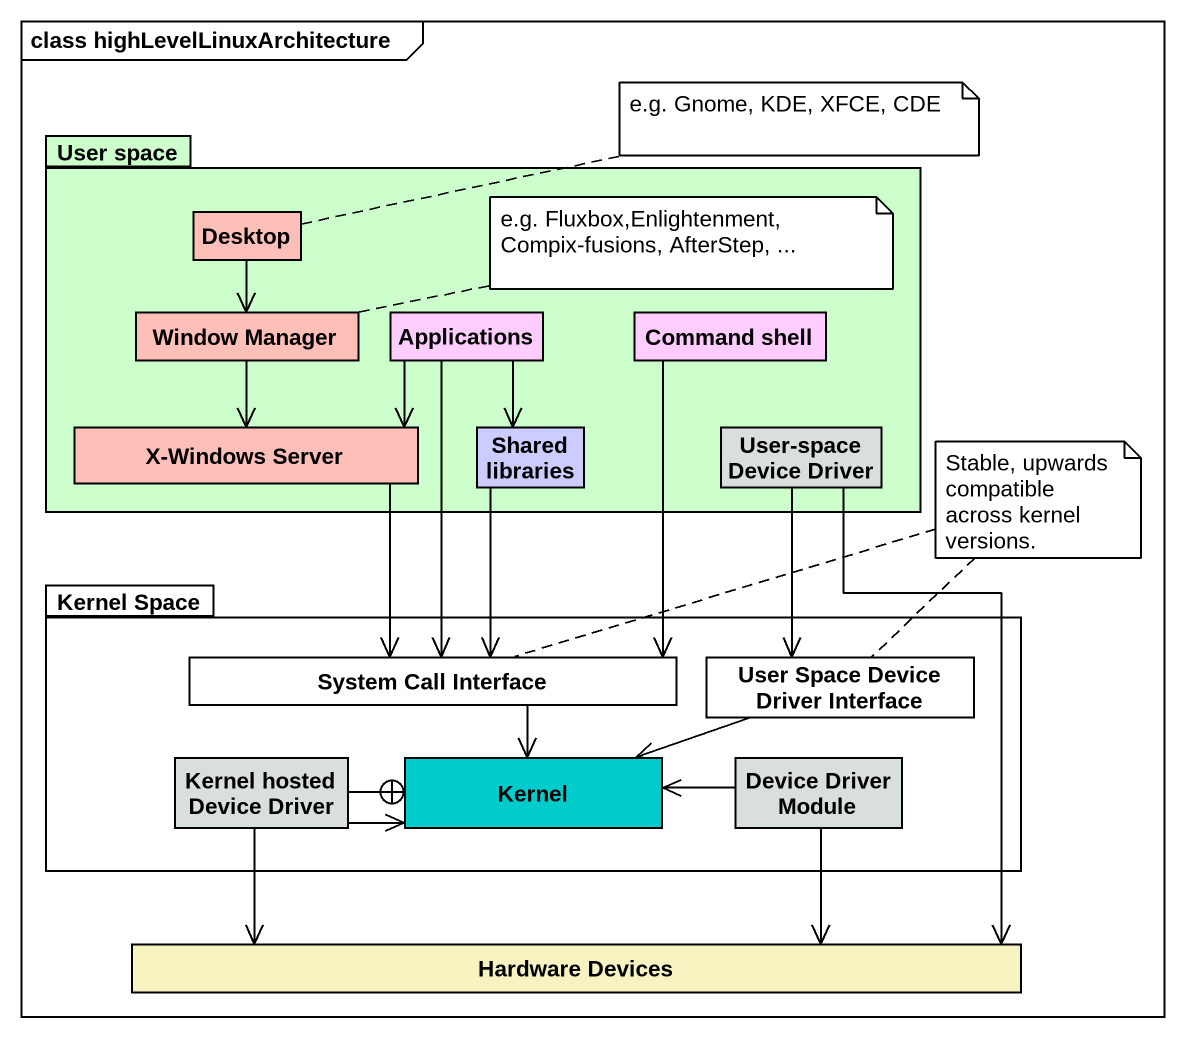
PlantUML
@startuml
mainframe class highLevelLinuxArchitecture
hide circle
hide empty members
package "User space" as User_space #CCFFCC {
  class Desktop #FEBFB9
  class "Window Manager" as Window_Manager #FEBFB9
  class Applications #FFCCFF
  class "Command shell" as Command_shell #FFCCFF
  class "X-Windows Server" as X_Windows_Server #FEBFB9
  class "Shared libraries" as Shared_libraries #CCCCFF
  class "User-space Device Driver" as User_space_Device_Driver #D9DEDE
}
package "Kernel Space" as Kernel_Space {
  class "System Call Interface" as System_Call_Interface
  class "User Space Device Driver Interface" as User_Space_Device_Driver
  class "Kernel hosted Device Driver" as Kernel_hosted_Device_Driver #D9DEDE
  class Kernel #00CCCC
  class "Device Driver Module" as Device_Driver_Module #D9DEDE
}
class "Hardware Devices" as Hardware_Devices #F7F3C1
Desktop --> Window_Manager
Window_Manager --> X_Windows_Server
Applications -left-> X_Windows_Server
Applications --> Shared_libraries
Applications --> System_Call_Interface
Command_shell --> System_Call_Interface
X_Windows_Server --> System_Call_Interface
Shared_libraries --> System_Call_Interface
User_space_Device_Driver --> User_Space_Device_Driver
User_space_Device_Driver --> Hardware_Devices
System_Call_Interface --> Kernel
User_Space_Device_Driver -left-> Kernel
Kernel_hosted_Device_Driver -right-> Kernel
Kernel_hosted_Device_Driver -right-+ Kernel
Kernel_hosted_Device_Driver -right-> Hardware_Devices
Device_Driver_Module -left-> Kernel
Device_Driver_Module --> Hardware_Devices
note right of Desktop : e.g. Gnome, KDE, XFCE, CDE
note right of Window_Manager : e.g. Fluxbox,Enlightenment, Compix-fusions, AfterStep, ...
note as N3
  Stable, upwards compatible across kernel versions.
end note
N3 .. System_Call_Interface
N3 .. User_Space_Device_Driver
@enduml
